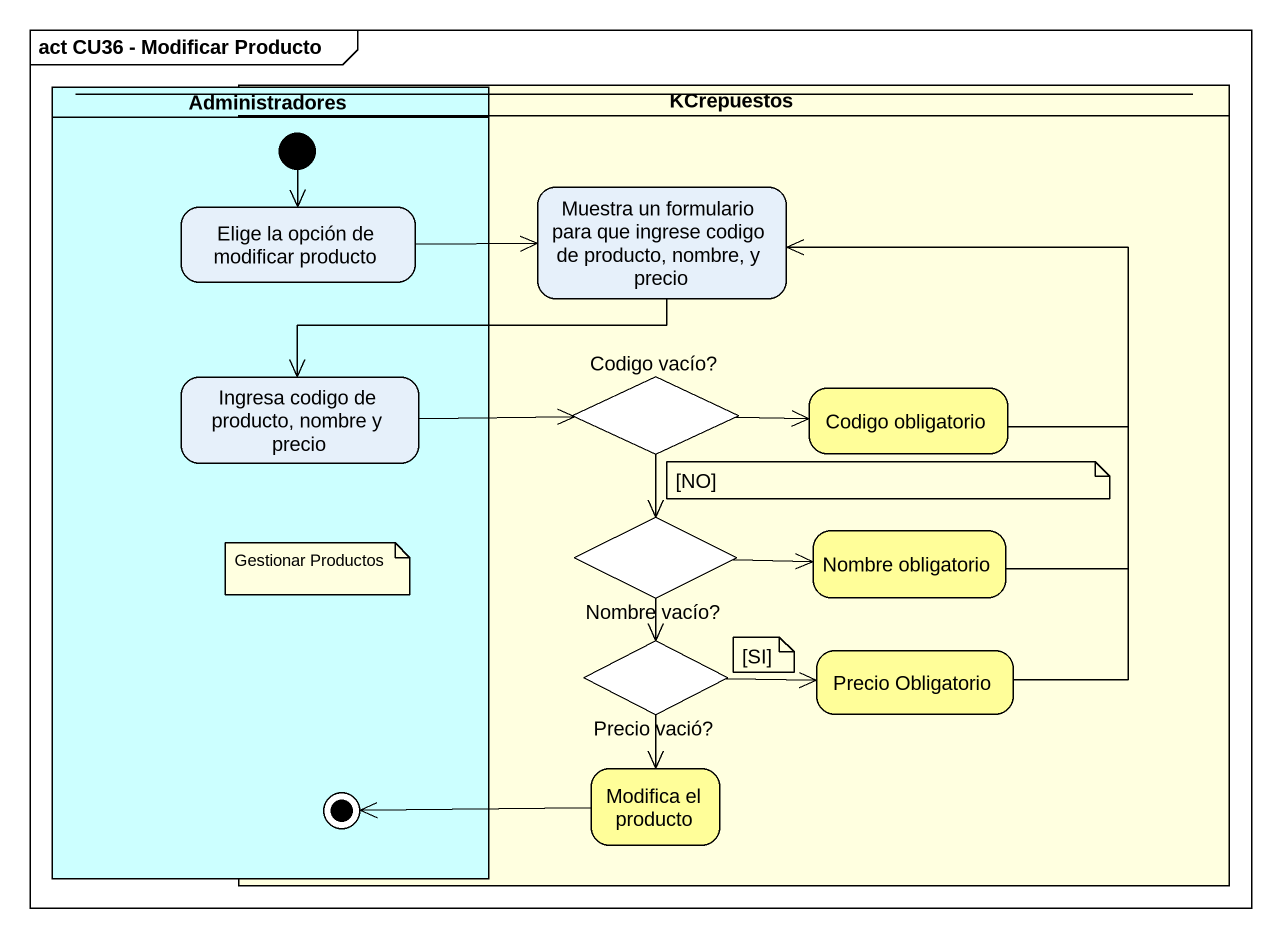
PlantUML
@startuml
mainframe act CU36 - Modificar Producto
hide empty description
state Administradores <<partition>> #CCFFFF {
  state "Elige la opción de modificar producto" as Elige_la_opción_de
  state "Ingresa codigo de producto, nombre y precio" as Ingresa_codigo_de_producto
  state final1 <<end>>
  [*] --> Elige_la_opción_de
}
state " " as lane1 <<partition>>
state KCrepuestos <<partition>> #FFFFE0 {
  state "Muestra un formulario para que ingrese codigo de producto, nombre, y precio" as Muestra_un_formulario_para
  state "Codigo vacío?" as Codigo_vacío <<choice>>
  state "Codigo obligatorio" as Codigo_obligatorio #FFFE99
  state "Nombre vacío?" as Nombre_vacío <<choice>>
  state "Nombre obligatorio" as Nombre_obligatorio #FFFE99
  state "Precio vació?" as Precio_vació <<choice>>
  state "Precio Obligatorio" as Precio_Obligatorio #FFFE99
  state "Modifica el producto" as Modifica_el_producto #FFFE99
}
Elige_la_opción_de -right-> Muestra_un_formulario_para
Muestra_un_formulario_para -left-> Ingresa_codigo_de_producto
Ingresa_codigo_de_producto -right-> Codigo_vacío
Codigo_vacío -right-> Codigo_obligatorio
Codigo_vacío --> Nombre_vacío
Codigo_obligatorio -up-> Muestra_un_formulario_para
Nombre_vacío -right-> Nombre_obligatorio
Nombre_vacío --> Precio_vació
Nombre_obligatorio -up-> Muestra_un_formulario_para
Precio_vació -right-> Precio_Obligatorio
Precio_vació --> Modifica_el_producto
Precio_Obligatorio -up-> Muestra_un_formulario_para
Modifica_el_producto -left-> final1
note as N1
  [NO]
end note
note as N2
  Gestionar Productos
end note
note as N3
  [SI]
end note
@enduml
